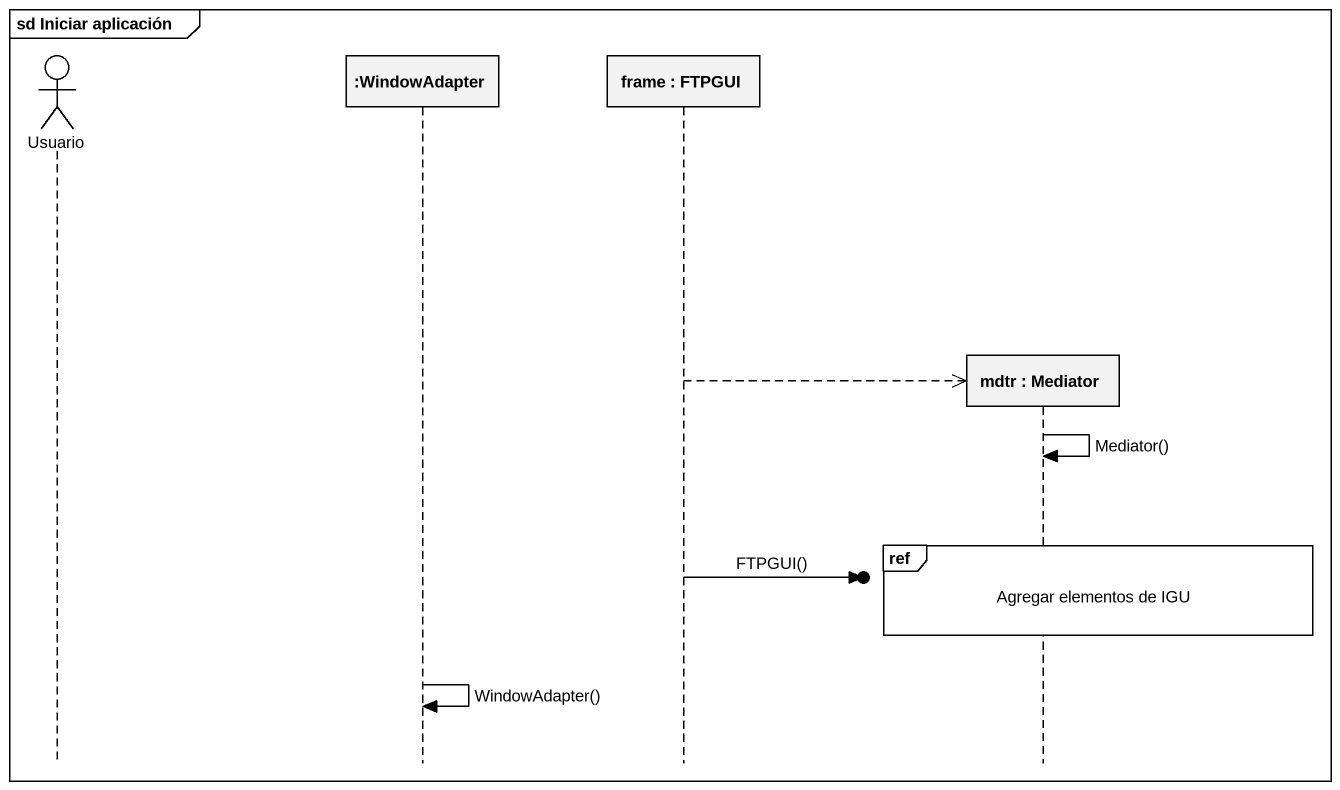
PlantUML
@startuml
mainframe sd Iniciar aplicación
hide footbox
actor Usuario
participant ":WindowAdapter" as WindowAdapter
participant "frame : FTPGUI" as frame_
participant "mdtr : Mediator" as mdtr

frame_ -->> mdtr **
mdtr -> mdtr : Mediator()
ref over mdtr : Agregar elementos de IGU
frame_ ->o] : FTPGUI()
WindowAdapter -> WindowAdapter : WindowAdapter()
@enduml
